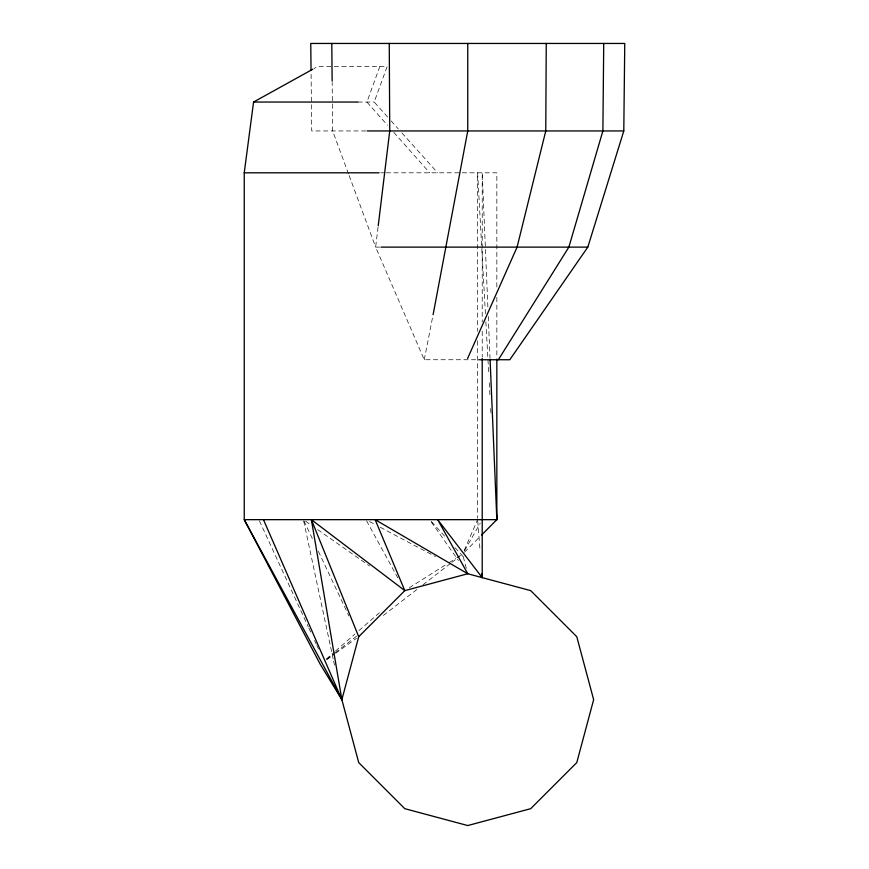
<?xml version="1.0" encoding="UTF-8"?>
<svg xmlns="http://www.w3.org/2000/svg" width="869" height="869" viewBox="0 0 869 869"><rect width="100%" height="100%" fill="white"/><g stroke="black" fill="none" stroke-linecap="round" stroke-linejoin="round"><path stroke-width="0.65" stroke-dasharray="4.34 3.26" d="M378.069 227.091L375.647 247.122L424.257 359.744L477.461 359.744M424.257 359.744L432.838 316.023M379.829 66.555L366.892 102.042L387.531 125.288M387.596 116.989L374.191 102.042L387.129 66.555L317.598 66.555L314.035 68.521M464.187 550.435L477.613 519.662M464.546 550.674L480.253 523.105M464.481 552.206L479.71 536.89M326.375 658.984L334.522 651.88M335.543 650.99L354.889 634.131M358.962 630.579L381.382 611.048M326.679 659.343L334.174 653.542M335.238 652.717L356.638 636.141M383.392 615.426L417.641 588.921M422.986 584.772L450.805 563.231M451.88 562.406L459.375 556.605M326.853 659.582L334.543 654.053M335.64 653.271L356.529 638.28M409.342 587.77L447.85 563.427M448.991 562.71L455.78 558.419M456.92 557.702L461.45 554.835M357.995 102.042L374.191 102.042M365.827 130.947L311.721 130.947L311.08 73.061M380.85 172.812L384.924 172.812M386.281 172.812L496.84 172.812L496.84 287.976M379.644 247.122L375.647 247.122L348.99 175.147M369.521 521.574L374.311 524.116M380.307 527.298L435.412 556.573M305.606 521.204L311.113 525.061M317.728 529.688L369.531 565.947M431.502 521.661L445.091 536.651M455.052 547.655L465.013 558.648M391.18 120.976L398.328 128.949M401.912 132.935L437.683 172.812M393.809 132.37L429.699 172.812M431.252 521.867L458.43 560.516M366.577 520.846L398.98 579.981M303.976 520.879L312.623 539.171M318.38 551.359L348.925 615.98M259.429 520.9L308.321 626.918M308.886 628.157L311.732 634.316M314.567 640.475L316.273 644.179M316.848 645.406L318.554 649.11M348.523 173.876L332.631 130.947L332.164 82.49M463.275 556.747L466.371 568.522M303.683 520.987L333.381 659.951M333.663 661.276L334.511 665.241M477.722 521.009L480.079 550.674M485.423 313.72L477.613 172.812L477.613 331.339M485.869 321.856L488.802 374.691M489.247 382.816L489.931 395.015M490.681 408.56L490.974 413.981M487.867 306.942L482.219 172.812L482.219 321.856M488.269 316.435L490.04 358.43M496.84 297.459L496.84 358.43M482.219 331.339L482.219 357.072M477.613 340.822L477.613 518.304"/><path stroke-width="1.3" d="M546.253 43.45L545.765 130.947L517.088 247.122L467.576 358.506M603.727 43.45L602.88 130.947L568.869 247.122L498.339 359.744M478.765 359.744L509.799 359.744L587.813 247.122L623.79 130.947L624.757 43.45L310.754 43.45L311.048 70.367M378.232 225.755L389.736 130.947L389.258 43.45M496.84 359.788L496.84 519.662L244.243 519.662L341.865 699.654L358.723 636.705L404.802 590.627L375.147 519.662L467.75 573.757L530.698 590.627L576.777 636.705L593.646 699.654L576.777 762.602L530.698 808.681L467.75 825.55L404.802 808.681L358.723 762.602L341.865 699.654L320.259 664.307L244.243 519.662L244.243 172.812L253.563 102.042L312.851 69.183M433.099 314.697L467.75 130.947L467.75 43.45M481.611 534.978L496.84 519.662L490.094 359.788M253.563 102.042L357.995 102.042M367.163 130.947L623.79 130.947M244.243 172.812L379.134 172.812M380.98 247.122L587.813 247.122M339.019 693.495L341.865 699.654L311.384 519.662L404.802 590.627L467.75 573.757L437.683 519.662L482.219 577.635L482.219 358.43M263.47 519.662L341.865 699.654M311.384 519.662L358.723 636.705M481.893 573.594L482.219 577.635M496.612 515.599L496.84 519.662M331.784 43.45L332.154 81.143"/></g></svg>
